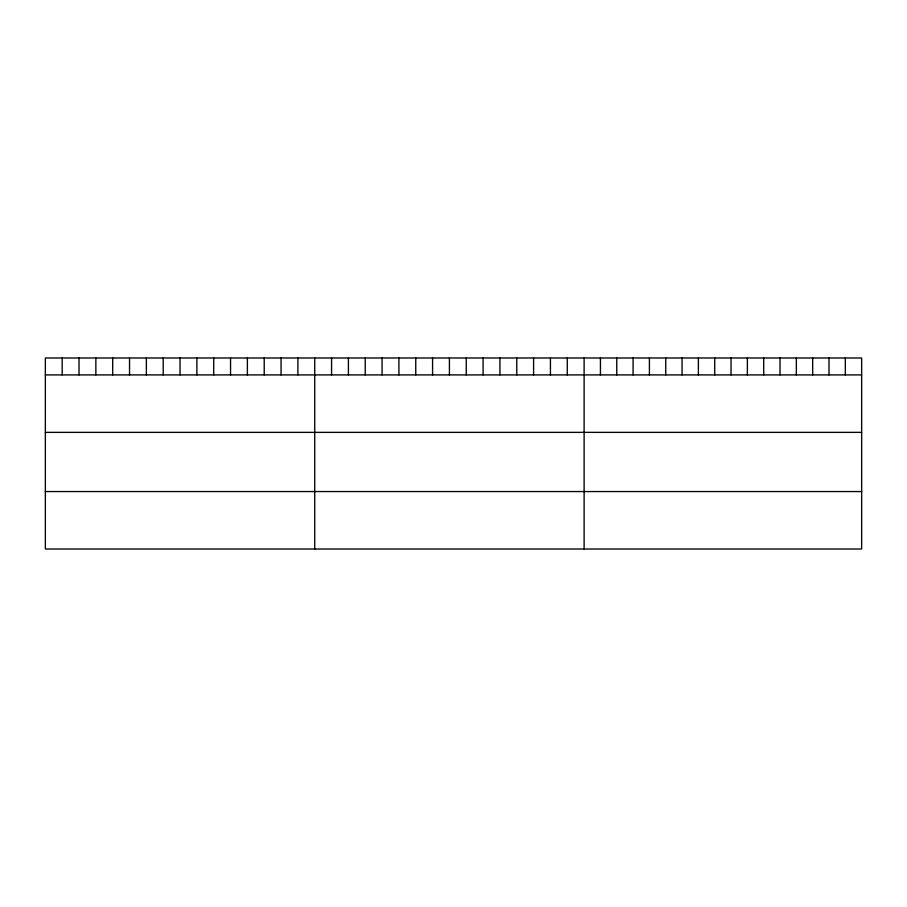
<?xml version="1.0" encoding="UTF-8"?>
<svg xmlns="http://www.w3.org/2000/svg" width="907" height="907" viewBox="0 0 907 907"><rect width="100%" height="100%" fill="white"/><g stroke="black" fill="none" stroke-linecap="round" stroke-linejoin="round"><path stroke-width="1.36" d="M861.65 374.908L861.65 549.007L45.35 549.007L45.35 357.993L861.65 357.993L861.65 374.908L45.35 374.908M45.35 432.367L861.65 432.367M45.35 491.56L861.65 491.56M845.324 357.993L845.324 374.908M828.998 357.993L828.998 374.908M812.672 357.993L812.672 374.908M796.346 357.993L796.346 374.908M780.02 357.993L780.02 374.908M763.694 357.993L763.694 374.908M747.368 357.993L747.368 374.908M731.042 357.993L731.042 374.908M714.716 357.993L714.716 374.908M698.39 357.993L698.39 374.908M682.064 357.993L682.064 374.908M665.738 357.993L665.738 374.908M649.412 357.993L649.412 374.908M633.086 357.993L633.086 374.908M616.76 357.993L616.76 374.908M600.434 357.993L600.434 374.908M584.108 357.993L584.108 549.007M567.272 357.993L567.272 374.908M550.436 357.993L550.436 374.908M533.599 357.993L533.599 374.908M516.763 357.993L516.763 374.908M499.927 357.993L499.927 374.908M483.091 357.993L483.091 374.908M466.255 357.993L466.255 374.908M449.418 357.993L449.418 374.908M432.582 357.993L432.582 374.908M415.746 357.993L415.746 374.908M398.91 357.993L398.91 374.908M382.074 357.993L382.074 374.908M365.238 357.993L365.238 374.908M348.401 357.993L348.401 374.908M331.565 357.993L331.565 374.908M314.729 357.993L314.729 549.007M297.893 357.993L297.893 374.908M281.057 357.993L281.057 374.908M264.22 357.993L264.22 374.908M247.384 357.993L247.384 374.908M230.548 357.993L230.548 374.908M213.712 357.993L213.712 374.908M196.876 357.993L196.876 374.908M180.04 357.993L180.04 374.908M163.203 357.993L163.203 374.908M146.367 357.993L146.367 374.908M129.531 357.993L129.531 374.908M112.695 357.993L112.695 374.908M95.859 357.993L95.859 374.908M79.022 357.993L79.022 374.908M62.186 357.993L62.186 374.908"/></g></svg>
